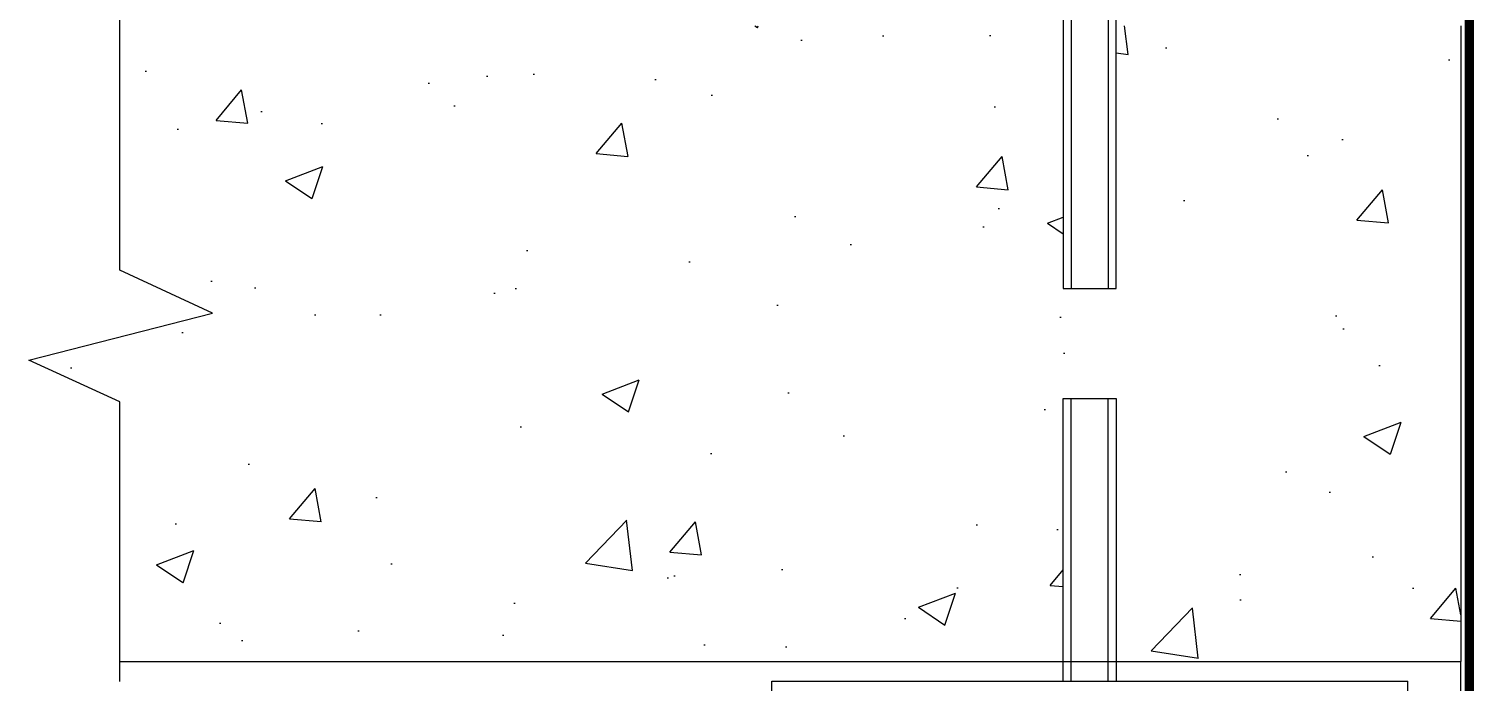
# Model space of a CAD drawing. Extents: x -64 to 51, y 0 to 66.
# Drawn here: x 10.94 to 24.57, y 16.6 to 22.76 of the extents above; entities that cross this region are included whole.
import ezdxf

# ---------------------------------------------------------------- set-up
doc = ezdxf.new("R2010")
doc.units = 0
doc.header["$LTSCALE"] = 1.5
doc.header["$MEASUREMENT"] = 0
doc.linetypes.add('DASHED', pattern=[0.75, 0.5, -0.25])
doc.layers.add('STRUCTURE', color=252, linetype='CONTINUOUS')
doc.layers.add('TYVEK', color=160, linetype='DASHED')

msp = doc.modelspace()

# ---------------------------------------------------------------- hatches: boundary and pattern name
at = {"layer": 'STRUCTURE', "linetype": 'CONTINUOUS'}
h = msp.add_hatch(dxfattribs=at)
h.set_pattern_fill('AR-CONC', color=256, scale=0.5, style=0)
h.set_pattern_definition([(50, (53.5348, 10.922), (3.5863, -0.31376), [0.375, -4.125]), (355, (53.5348, 10.922), (-0.69376, 3.76096), [0.3, -3.3]), (100.451, (53.8337, 10.8958), (2.89255, 3.4472), [0.3187, -3.5057]), (46.184, (53.535, 11.922), (5.3362, -0.8276), [0.5625, -6.1875]), (96.636, (53.9795, 11.853), (4.6733, 4.8706), [0.47805, -5.25856]), (351.184, (53.535, 11.922), (4.6733, 4.8706), [0.45, -4.95]), (21, (54.0348, 11.672), (2.98454, -2.0131), [0.375, -4.125]), (326, (54.0348, 11.672), (1.21658, 3.62575), [0.3, -3.3]), (71.451, (54.2835, 11.504), (4.2011, 1.61265), [0.3187, -3.5057]), (37.5, (53.5348, 10.9219), (0.0608, 1.66447), [0, -3.26, 0, -3.35, 0, -3.3125]), (7.5, (53.5348, 10.922), (1.31535, 1.97206), [0, -1.91, 0, -3.185, 0, -1.2625]), (327.5, (52.4198, 10.9219), (2.669112, -0.112774), [0, -1.25, 0, -3.9, 0, -5.175]), (317.5, (51.9198, 10.922), (2.91593, 0.50052), [0, -1.625, 0, -2.59, 0, -3.675])])
h.paths.add_polyline_path([(20.691, 19.272), (21.191, 19.272), (21.191, 16.791), (24.441, 16.791), (24.441, 22.791), (21.191, 22.791), (21.191, 20.311), (20.691, 20.311), (20.691, 22.791), (11.792, 22.791), (11.792, 20.483), (12.666, 20.08), (10.936, 19.636), (11.792, 19.241), (11.792, 16.791), (20.691, 16.791)])

# ---------------------------------------------------------------- linework, layer by layer
at = {"layer": 'STRUCTURE'}
for p, q in [((20.691, 22.979), (20.691, 20.311)), ((20.766, 22.979), (20.766, 20.311)), ((21.116, 22.979), (21.116, 20.311)), ((21.191, 20.311), (21.191, 22.979)), ((24.441, 22.791), (24.441, 16.791)), ((20.691, 20.311), (21.191, 20.311)), ((20.691, 19.272), (21.191, 19.272)), ((20.691, 16.604), (20.691, 19.272)), ((20.766, 16.604), (20.766, 19.272)), ((21.116, 16.604), (21.116, 19.272)), ((21.191, 19.272), (21.191, 16.604)), ((11.792, 16.791), (24.441, 16.791)), ((24.441, 10.335), (24.441, 16.791)), ((17.941, 16.604), (23.941, 16.604)), ((17.941, 15.104), (17.941, 16.604)), ((23.941, 15.104), (23.941, 16.604))]:
    msp.add_line(p, q, dxfattribs=at)
at = {"layer": 'STRUCTURE', "linetype": 'CONTINUOUS'}
for points in [[(11.792, 20.483), (11.792, 25.48)], [(12.666, 20.08), (11.792, 20.483)], [(10.936, 19.636), (12.666, 20.08)], [(11.792, 19.241), (10.936, 19.636)], [(11.792, 16.603), (11.792, 19.241)]]:
    msp.add_lwpolyline(points, dxfattribs=at)
at = {"layer": 'TYVEK', "const_width": 0.09}
msp.add_lwpolyline([(24.521, 30.708), (24.521, 10.334)], dxfattribs=at)

doc.saveas('drawing.dxf')
